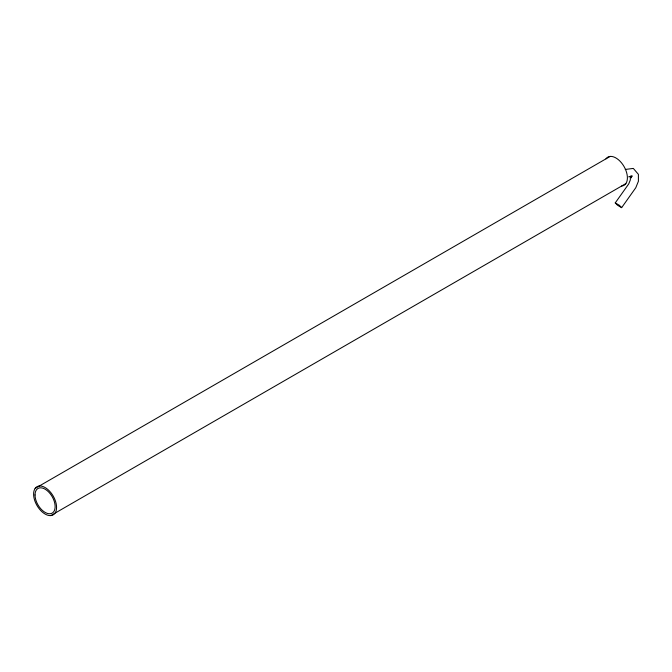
<?xml version="1.0" encoding="UTF-8"?>
<svg xmlns="http://www.w3.org/2000/svg" width="672" height="672" viewBox="0 0 672 672"><rect width="100%" height="100%" fill="white"/><g stroke="black" fill="none" stroke-linecap="round" stroke-linejoin="round"><path stroke-width="1.01" d="M625.271 169.462L633.31 168.412L638.4 174.334L638.4 181.28L635.779 187.74L621.65 207.648L617.618 205.321L615.25 202.902L628.723 183.918L630.328 179.962L630.328 176.87M35.137 488.41L610.176 156.416M50.828 515.584A16.246 9.383 60 0 0 50.828 492.61A16.246 9.383 60 0 0 33.6 494.147A16.246 9.383 60 0 0 50.828 515.584L625.867 183.59M628.664 176.828L632.31 176.098L630.622 176.072M615.25 202.902L619.282 205.229L621.65 207.648M630.353 176.635L631.504 177.803L631.226 177.332M605.968 158.844A16.246 9.383 60 0 1 624.044 166.53A16.246 9.383 60 0 1 621.659 186.018M35.028 494.97A14.23 8.215 60 0 0 50.114 513.744A14.23 8.215 60 0 0 50.114 493.626A14.23 8.215 60 0 0 35.028 494.97"/></g></svg>
